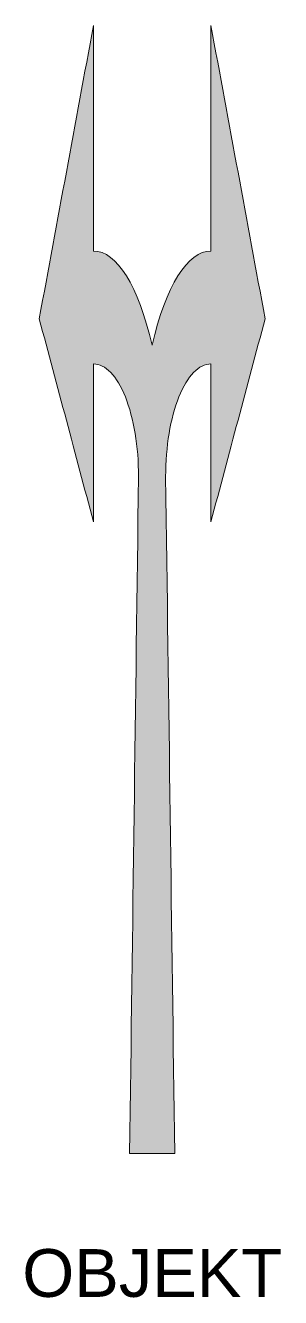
# Model space of a CAD drawing. Header units: metres. Extents: x -0.66 to 0.67, y -0.75 to 5.91.
import ezdxf
from ezdxf.enums import TextEntityAlignment as Align

# ---------------------------------------------------------------- set-up
doc = ezdxf.new("R2010")
doc.units = ezdxf.units.M
doc.layers.get('Defpoints').update_dxf_attribs({"color": 140, "lineweight": 5})
doc.styles.get("Standard").update_dxf_attribs({"font": 'arial.ttf'})

msp = doc.modelspace()

# ---------------------------------------------------------------- hatches: boundary and pattern name
at = {"lineweight": 0}
h = msp.add_hatch(color=0, dxfattribs=at)
h.dxf.hatch_style = 1
edge = h.paths.add_edge_path()
edge.add_spline(control_points=[(0.5904, 4.37), (0.496, 4.8817), (0.4015, 5.3933), (0.3071, 5.905)], knot_values=[9, 9, 9, 9, 10, 10, 10, 10], weights=[1, 1, 1, 1], degree=3, periodic=0)
edge.add_spline(control_points=[(0.3071, 5.905), (0.3071, 5.5114), (0.3071, 5.1178), (0.3071, 4.7242)], knot_values=[8, 8, 8, 8, 9, 9, 9, 9], weights=[1, 1, 1, 1], degree=3, periodic=0)
edge.add_spline(control_points=[(0.3071, 4.7242), (0.1854, 4.7242), (0.0712, 4.5408), (-0.0004, 4.2317)], knot_values=[7, 7, 7, 7, 8, 8, 8, 8], weights=[1, 1, 1, 1], degree=3, periodic=0)
edge.add_spline(control_points=[(-0.0004, 4.2317), (-0.0713, 4.5408), (-0.1854, 4.7242), (-0.3071, 4.7242)], knot_values=[6, 6, 6, 6, 7, 7, 7, 7], weights=[1, 1, 1, 1], degree=3, periodic=0)
edge.add_spline(control_points=[(-0.3071, 4.7242), (-0.3071, 5.1178), (-0.3071, 5.5114), (-0.3071, 5.905)], knot_values=[5, 5, 5, 5, 6, 6, 6, 6], weights=[1, 1, 1, 1], degree=3, periodic=0)
edge.add_spline(control_points=[(-0.3071, 5.905), (-0.4015, 5.3933), (-0.496, 4.8817), (-0.5904, 4.37)], knot_values=[4, 4, 4, 4, 5, 5, 5, 5], weights=[1, 1, 1, 1], degree=3, periodic=0)
edge.add_spline(control_points=[(-0.5904, 4.37), (-0.496, 4.0156), (-0.4015, 3.6611), (-0.3071, 3.3067)], knot_values=[3, 3, 3, 3, 4, 4, 4, 4], weights=[1, 1, 1, 1], degree=3, periodic=0)
edge.add_spline(control_points=[(-0.3071, 3.3067), (-0.3071, 3.5822), (-0.3071, 3.8578), (-0.3071, 4.1333)], knot_values=[2, 2, 2, 2, 3, 3, 3, 3], weights=[1, 1, 1, 1], degree=3, periodic=0)
edge.add_spline(control_points=[(-0.3071, 4.1333), (-0.2446, 4.1333), (-0.1846, 4.0717), (-0.1404, 3.9608)], knot_values=[1, 1, 1, 1, 2, 2, 2, 2], weights=[1, 1, 1, 1], degree=3, periodic=0)
edge.add_spline(control_points=[(-0.1404, 3.9608), (-0.0962, 3.85), (-0.0713, 3.7), (-0.0713, 3.5433)], knot_values=[0, 0, 0, 0, 1, 1, 1, 1], weights=[1, 1, 1, 1], degree=3, periodic=0)
edge.add_spline(control_points=[(-0.0713, 3.5433), (-0.0868, 2.3622), (-0.1024, 1.1811), (-0.1179, 0), (-0.1179, 0), (-0.1179, 0), (-0.1179, 0), (-0.0393, 0), (0.0393, 0), (0.1179, 0)], knot_values=[15, 15, 15, 15, 16, 16, 16, 17, 17, 17, 18, 18, 18, 18], weights=[1, 1, 1, 1, 1, 1, 1, 1, 1, 1], degree=3, periodic=0)
edge.add_spline(control_points=[(0.1179, 0), (0.1021, 1.1811), (0.0862, 2.3622), (0.0704, 3.5433)], knot_values=[14, 14, 14, 14, 15, 15, 15, 15], weights=[1, 1, 1, 1], degree=3, periodic=0)
edge.add_spline(control_points=[(0.0704, 3.5433), (0.0704, 3.7), (0.0954, 3.85), (0.1396, 3.9608)], knot_values=[13, 13, 13, 13, 14, 14, 14, 14], weights=[1, 1, 1, 1], degree=3, periodic=0)
edge.add_spline(control_points=[(0.1396, 3.9608), (0.1846, 4.0717), (0.2446, 4.1333), (0.3071, 4.1333)], knot_values=[12, 12, 12, 12, 13, 13, 13, 13], weights=[1, 1, 1, 1], degree=3, periodic=0)
edge.add_spline(control_points=[(0.3071, 4.1333), (0.3071, 3.8578), (0.3071, 3.5822), (0.3071, 3.3067)], knot_values=[11, 11, 11, 11, 12, 12, 12, 12], weights=[1, 1, 1, 1], degree=3, periodic=0)
edge.add_spline(control_points=[(0.3071, 3.3067), (0.4015, 3.6611), (0.496, 4.0156), (0.5904, 4.37)], knot_values=[10, 10, 10, 10, 11, 11, 11, 11], weights=[1, 1, 1, 1], degree=3, periodic=0)

# ---------------------------------------------------------------- linework, layer by layer
at = {"color": 0, "lineweight": 0}
for points in [[(-0.5904, 4.37), (-0.496, 4.8817), (-0.4015, 5.3933), (-0.3071, 5.905)], [(-0.3071, 5.905), (-0.3071, 5.5114), (-0.3071, 5.1178), (-0.3071, 4.7242)], [(0.3071, 4.7242), (0.3071, 5.1178), (0.3071, 5.5114), (0.3071, 5.905)], [(0.3071, 5.905), (0.4015, 5.3933), (0.496, 4.8817), (0.5904, 4.37)], [(-0.3071, 4.7242), (-0.1854, 4.7242), (-0.0713, 4.5408), (-0.0004, 4.2317)], [(-0.0004, 4.2317), (0.0712, 4.5408), (0.1854, 4.7242), (0.3071, 4.7242)], [(-0.3071, 3.3067), (-0.4015, 3.6611), (-0.496, 4.0156), (-0.5904, 4.37)], [(0.5904, 4.37), (0.496, 4.0156), (0.4015, 3.6611), (0.3071, 3.3067)], [(-0.1404, 3.9608), (-0.1846, 4.0717), (-0.2446, 4.1333), (-0.3071, 4.1333)], [(-0.3071, 4.1333), (-0.3071, 3.8578), (-0.3071, 3.5822), (-0.3071, 3.3067)], [(0.3071, 4.1333), (0.2446, 4.1333), (0.1846, 4.0717), (0.1396, 3.9608)], [(0.3071, 3.3067), (0.3071, 3.5822), (0.3071, 3.8578), (0.3071, 4.1333)], [(-0.0713, 3.5433), (-0.0713, 3.7), (-0.0962, 3.85), (-0.1404, 3.9608)], [(0.1396, 3.9608), (0.0954, 3.85), (0.0704, 3.7), (0.0704, 3.5433)], [(-0.1179, 0), (-0.1024, 1.1811), (-0.0868, 2.3622), (-0.0713, 3.5433)], [(-0.0713, 3.5433), (-0.0868, 2.3622), (-0.1024, 1.1811), (-0.1179, 0)], [(0.0704, 3.5433), (0.0862, 2.3622), (0.1021, 1.1811), (0.1179, 0)], [(0.1179, 0), (0.0393, 0), (-0.0393, 0), (-0.1179, 0)]]:
    msp.add_open_spline(points, degree=3, dxfattribs=at)

# ---------------------------------------------------------------- texts
at = {"layer": 'Defpoints'}
msp.add_attdef('OBJEKT', text='630-31', height=0.25, dxfattribs=at).set_placement((0, -0.5), align=Align.TOP_CENTER)

doc.saveas('drawing.dxf')
